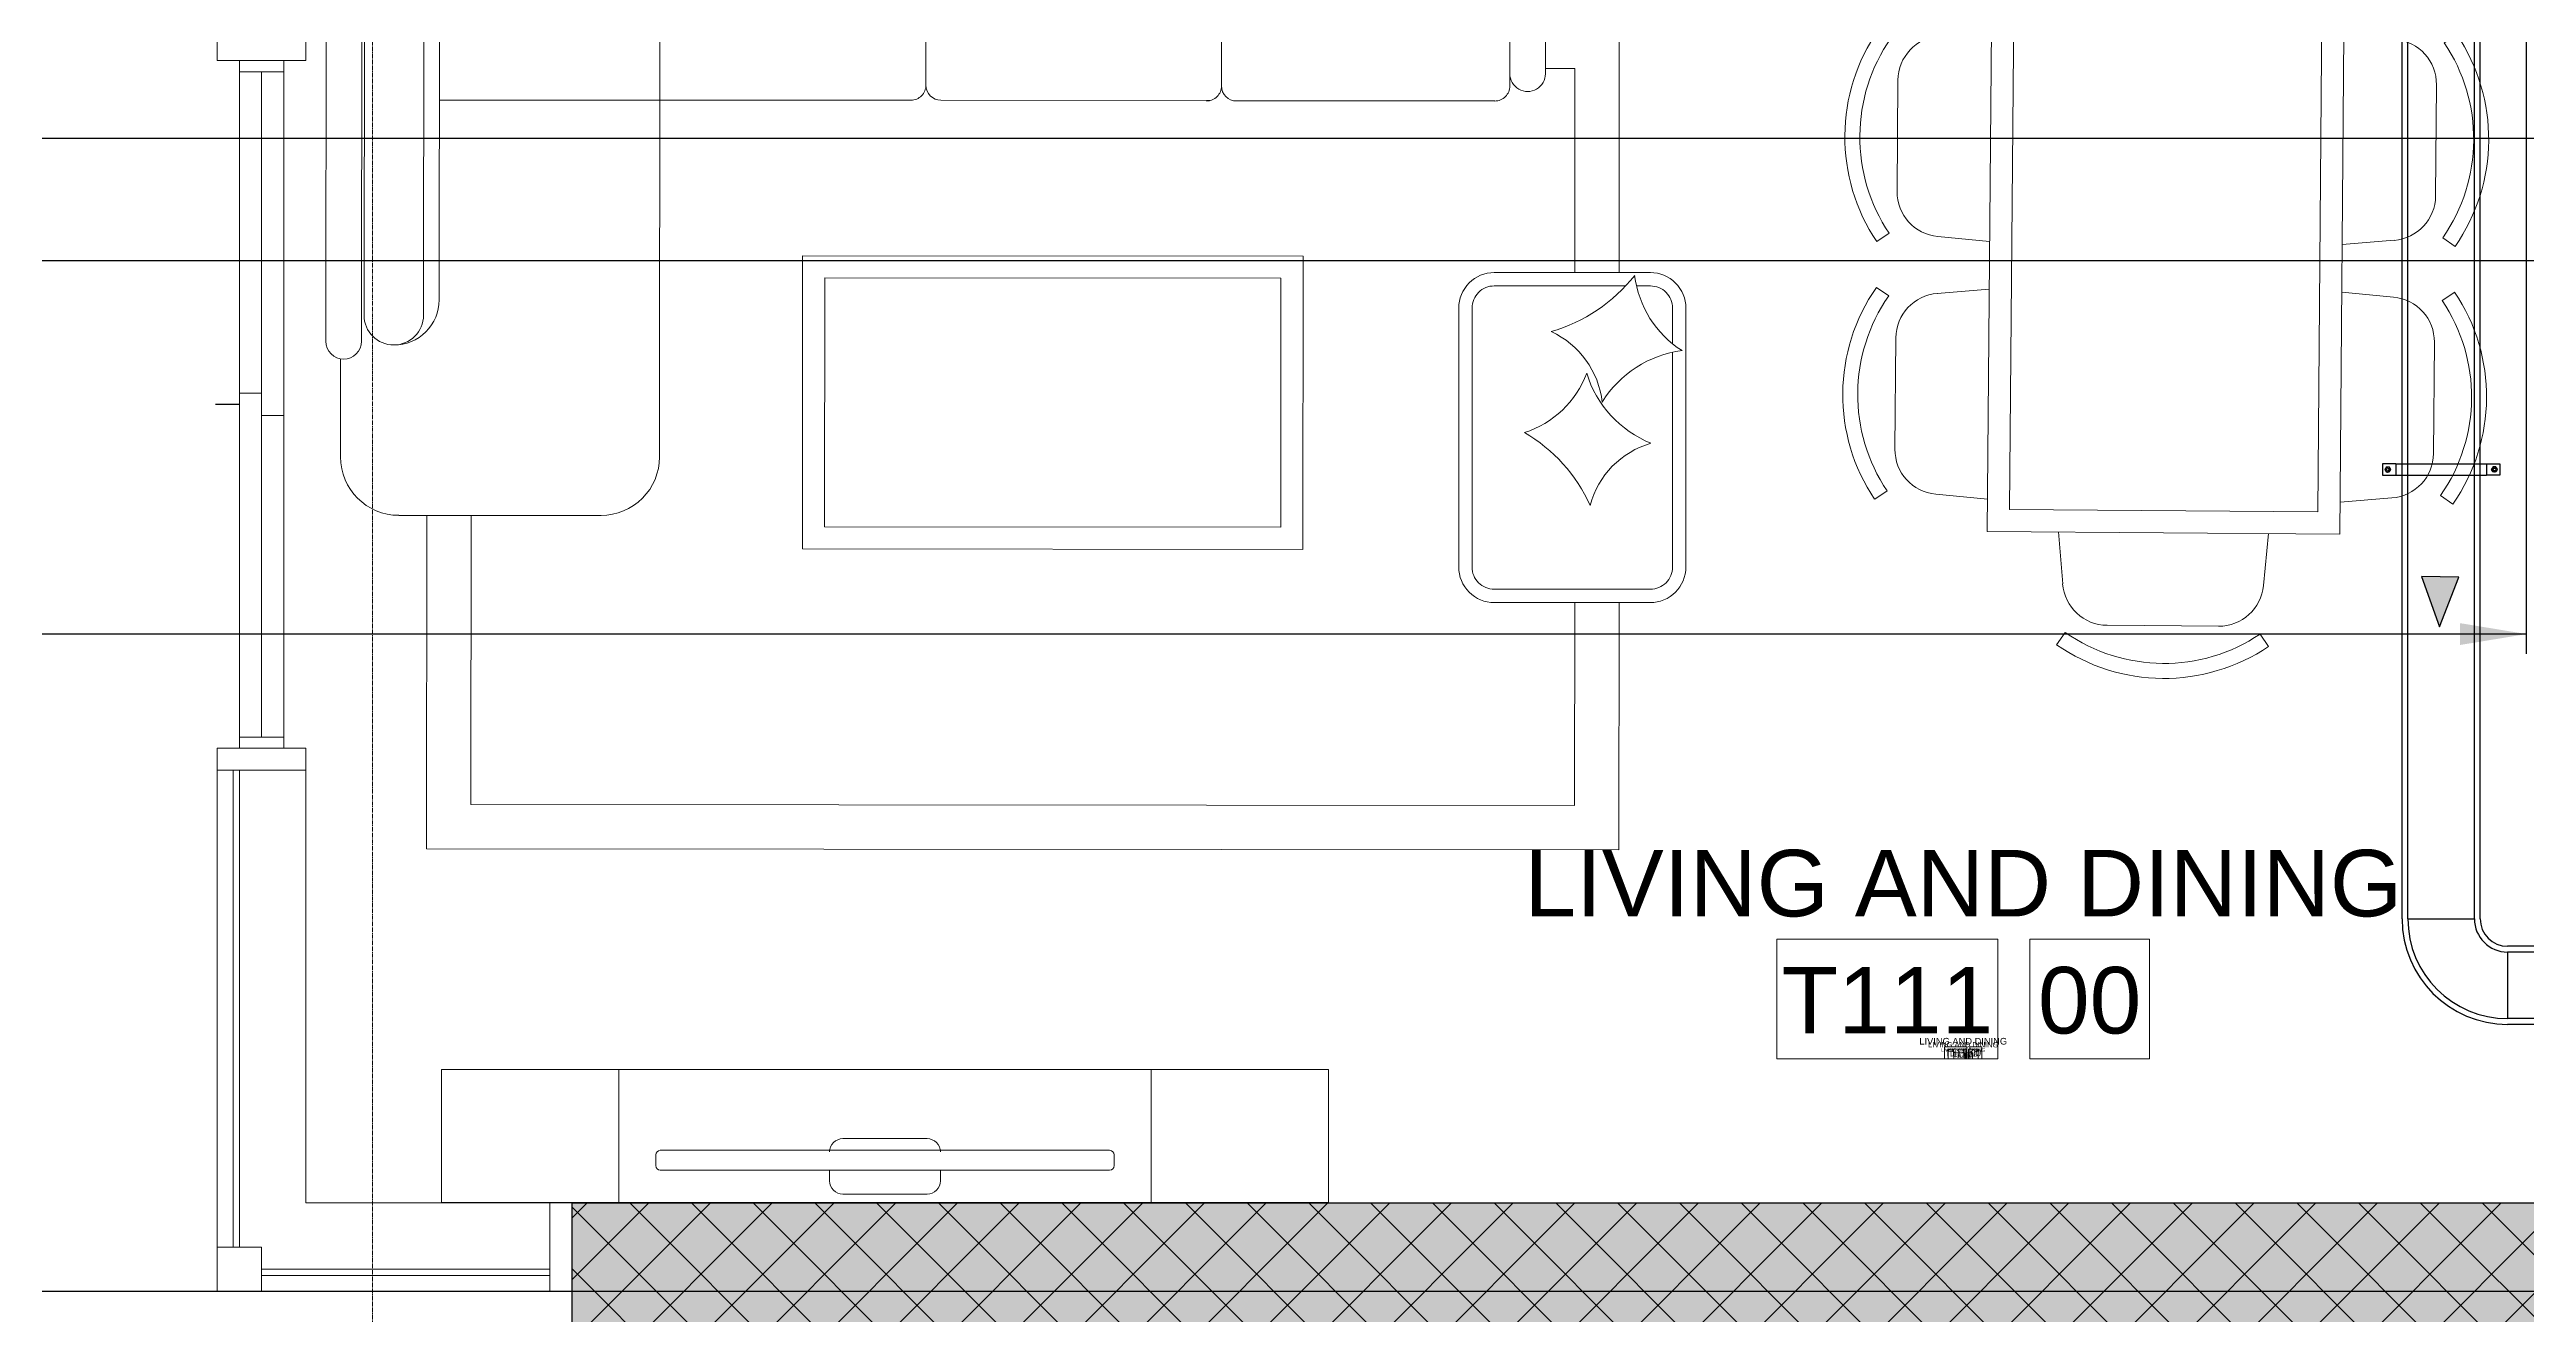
# Model space of a CAD drawing. Header units: millimetres. Extents: x -9226 to 166212, y -13 to 97274.
# Drawn here: x 29222 to 34806, y 68828 to 71680 of the extents above; entities that cross this region are included whole.
import ezdxf
from ezdxf.enums import TextEntityAlignment as Align

# ---------------------------------------------------------------- set-up
doc = ezdxf.new("R2010")
doc.units = ezdxf.units.MM
doc.linetypes.add('23491-A-XR-GRID$0$23288-XR-Unit GRIDS$0$CENTER2', pattern=[28.575, 19.05, -3.175, 3.175, -3.175])
doc.linetypes.add('HIDDEN', pattern=[9.525, 6.35, -3.175])
doc.layers.get('0').update_dxf_attribs({"color": 8})
doc.layers.get('Defpoints').update_dxf_attribs({"color": 8})
for name, color, linetype in [('-EAD', 30, 'Continuous'), ('05 - 2ND - 3RD COLUMNS LAYOUT$0$23491-A-XR-GROUND TO PODIUM 3-COL$0$COLUMN', 8, 'Continuous'), ('05 - 2ND - 3RD COLUMNS LAYOUT$0$23491-A-XR-GROUND TO PODIUM 3-COL$0$HATCH', 8, 'Continuous'), ('1.INS', 8, 'Continuous'), ('1.STR', 8, 'Continuous'), ('1.support 2', 7, 'Continuous'), ('23491-GN-XR-PLOT LIMIT$0$RETAIL', 8, 'Continuous'), ('cloud', 15, 'Continuous'), ('EAD', 30, 'Continuous'), ('ETA-AC-SUPPORT', 25, 'Continuous'), ('FAD', 3, 'Continuous')]:
    doc.layers.add(name, color=color, linetype=linetype)
for name, color, linetype, lineweight in [('1.XREF', 8, 'Continuous', 9), ('23491-A-XR-GRID$0$G-ANNO-GRID', 8, '23491-A-XR-GRID$0$23288-XR-Unit GRIDS$0$CENTER2', 0), ('23491-XR-AR-2ND FLOOR PLAN$0$23491-XR-AR-2ND FLOOR PLAN$0$23491-XR-AR-TYP-FLOOR$0$A-GLAZ-WNDO', 8, 'Continuous', 13), ('23491-XR-AR-2ND FLOOR PLAN$0$23491-XR-AR-TYP-FLOOR$0$A-FURN-FREE-PLAN', 8, 'Continuous', 5), ('23491-XR-AR-2ND FLOOR PLAN$0$23491-XR-AR-TYP-FLOOR$0$A-Glaz-Sill', 8, 'Continuous', 5), ('23491-XR-AR-2ND FLOOR PLAN$0$23491-XR-AR-TYP-FLOOR$0$A-GLAZ-WNDO', 8, 'Continuous', 13), ('23491-XR-AR-2ND FLOOR PLAN$0$A-ANNO-DIMS', 8, 'Continuous', 5), ('23491-XR-AR-2ND FLOOR PLAN$0$A-FLOR-IDEN', 8, 'Continuous', 9), ('23491-XR-AR-2ND FLOOR PLAN$0$A-FLOR-IDEN @ 10', 8, 'Continuous', 9), ('23491-XR-AR-2ND FLOOR PLAN$0$A-FLOR-IDEN @ 100', 8, 'Continuous', 9), ('23491-XR-AR-2ND FLOOR PLAN$0$A-FLOR-IDEN @ 5', 8, 'Continuous', 9), ('23491-XR-AR-2ND FLOOR PLAN$0$A-FLOR-IDEN @ 8', 8, 'Continuous', 9), ('23491-XR-AR-2ND FLOOR PLAN$0$A-WALL-CAVI', 8, 'Continuous', 15), ('23491-XR-AR-2ND FLOOR PLAN$0$NEC- Glass', 8, 'Continuous', 5), ('A-ANNO-DIMS', 8, 'Continuous', 9), ('MH DIM', 15, 'Continuous', 0)]:
    doc.layers.add(name, color=color, linetype=linetype, lineweight=lineweight)
doc.styles.add('23491-XR-AR-2ND FLOOR PLAN$0$SDC-TEXT_4_2', font='arial.ttf')
doc.styles.add('ROMANS', font='isocp.shx', dxfattribs={"width": 0.8})
doc.dimstyles.new('JSE', dxfattribs={"dimtxt": 50, "dimasz": 150, "dimexe": 0.18, "dimexo": 0.0625, "dimgap": 50, "dimtad": 0, "dimdec": 0, "dimrnd": 5, "dimzin": 0, "dimdsep": 46, "dimtxsty": 'ROMANS', "dimcen": 0.09, "dimclrd": 7, "dimclre": 7, "dimclrt": 7, "dimadec": 0, "dimazin": 0, "dimtfac": 1, "dimtdec": 0, "dimtofl": 0, "dimtmove": 0, "dimatfit": 3, "dimfxl": 1, "dimtolj": 1, "dimtzin": 0, "dimarcsym": 1})

# ---------------------------------------------------------------- blocks, each defined once
blk = doc.blocks.new('23491-XR-AR-2ND FLOOR PLAN$0$23491-XR-AR-TYP-FLOOR$0$fgbndhfhn')
at = {"color": 8, "linetype": 'Continuous', "lineweight": 0}
for p, q in [((-1387831.8773, 508969.8763, 0), (-1387834.282, 508969.8767, 0)), ((-1387833.7536, 508969.7953, 0), (-1387834.2819, 508969.795, 0)), ((-1387831.8795, 508969.7946, 0), (-1387833.7536, 508969.7953, 0)), ((-1387833.7417, 508969.7953, 0), (-1387833.7413, 508968.2701, 0)), ((-1387833.1417, 508969.7948, 0), (-1387833.1414, 508969.1089, 0)), ((-1387833.1417, 508969.7948, 0), (-1387833.1414, 508969.1089, 0)), ((-1387832.4753, 508969.7934, 0), (-1387832.475, 508969.1075, 0)), ((-1387832.4753, 508969.7934, 0), (-1387832.475, 508969.1075, 0)), ((-1387832.4753, 508969.7934, 0), (-1387832.475, 508969.1075, 0)), ((-1387832.4753, 508969.7934, 0), (-1387832.475, 508969.1075, 0)), ((-1387832.4753, 508969.7918, 0), (-1387832.475, 508969.1059, 0)), ((-1387832.4753, 508969.7918, 0), (-1387832.475, 508969.1059, 0)), ((-1387832.4753, 508969.7918, 0), (-1387832.475, 508969.1059, 0)), ((-1387832.4753, 508969.7918, 0), (-1387832.475, 508969.1059, 0)), ((-1387831.8253, 508969.7419, 0), (-1387831.825, 508969.108, 0)), ((-1387831.7447, 508969.1357, 0), (-1387831.745, 508969.7432, 0)), ((-1387833.7416, 508969.6933, 0), (-1387831.8253, 508969.6941, 0)), ((-1387834.4937, 508968.5305, 0), (-1387834.4938, 508969.6633, 0)), ((-1387834.4134, 508968.5306, 0), (-1387834.4135, 508969.6633, 0)), ((-1387834.2381, 508969.0745, 0), (-1387833.7019, 508969.0747, 0)), ((-1387833.175, 508969.075, 0), (-1387833.7019, 508969.0747, 0)), ((-1387832.5011, 508969.0746, 0), (-1387833.1075, 508969.075, 0)), ((-1387832.5089, 508969.0737, 0), (-1387832.5088, 508969.0737, 0)), ((-1387832.5089, 508969.0737, 0), (-1387832.5088, 508969.0737, 0)), ((-1387832.4412, 508969.0737, 0), (-1387831.8589, 508969.0741, 0)), ((-1387834.4606, 508968.2698, 0), (-1387834.4608, 508968.4911, 0)), ((-1387833.8729, 508968.1384, 0), (-1387834.3289, 508968.1382, 0))]:
    blk.add_line(p, q, dxfattribs=at)
at = {"color": 8, "lineweight": 0}
for p, q in [((-1387834.4077, 508968.5893, 0), (-1387834.4075, 508969.4009, 0)), ((-1387834.2736, 508968.5894, 0), (-1387834.2734, 508969.401, 0)), ((-1387834.2384, 508968.6239, 0), (-1387834.2382, 508969.3644, 0))]:
    blk.add_line(p, q, dxfattribs=at)
at = {"color": 8, "lineweight": 0, "ltscale": 0.1}
for points in [[(-1387831.5782, 508968.6873), (-1387831.5785, 508969.2472), (-1387831.7448, 508969.2472)], [(-1387831.6782, 508968.6872), (-1387831.6784, 508969.1472), (-1387831.7448, 508969.1472)], [(-1387834.2662, 508968.1383), (-1387834.2662, 508967.3865), (-1387831.5779, 508967.3862), (-1387831.5778, 508967.9434)], [(-1387834.1662, 508968.1383), (-1387834.1662, 508967.4865), (-1387831.6779, 508967.4861), (-1387831.6778, 508967.9433)]]:
    blk.add_lwpolyline(points, dxfattribs=at)
for points in [[(-1387832.2909, 508968.724), (-1387833.4192, 508968.724), (-1387833.4191, 508968.063), (-1387832.2908, 508968.0629)], [(-1387832.3409, 508968.674), (-1387833.3692, 508968.674), (-1387833.3692, 508968.113), (-1387832.3409, 508968.1129)]]:
    blk.add_lwpolyline(points, close=True, dxfattribs=at)
at = {"color": 8, "linetype": 'Continuous', "lineweight": 0}
blk.add_lwpolyline([(-1387831.4278, 508968.6074, 0.414214), (-1387831.5079, 508968.6874), (-1387831.8599, 508968.6872, 0.414214), (-1387831.9398, 508968.6071), (-1387831.9395, 508968.0233, 0.414214), (-1387831.8595, 508967.9433), (-1387831.5075, 508967.9435, 0.414214), (-1387831.4275, 508968.0235)], format="xyb", close=True, dxfattribs=at)
for points in [[(-1387831.5636, 508968.6573), (-1387831.8599, 508968.6572, 0.414214), (-1387831.9098, 508968.6071), (-1387831.9095, 508968.0233, 0.414214), (-1387831.8595, 508967.9733), (-1387831.5075, 508967.9735, 0.414214), (-1387831.4575, 508968.0235), (-1387831.4578, 508968.5078)], [(-1387831.4578, 508968.527), (-1387831.4578, 508968.6074, 0.414214), (-1387831.5079, 508968.6574), (-1387831.5392, 508968.6573)]]:
    blk.add_lwpolyline(points, format="xyb", dxfattribs=at)
for centre, radius, start, end in [((-1387834.2795, 508969.6624, 0), 0.2143, 90.7684, 179.7262), ((-1387831.8772, 508969.7441, 0), 0.1322, 359.4877, 91.3443), ((-1387834.2819, 508969.6634, 0), 0.1316, 90.0315, 180.0315), ((-1387831.8772, 508969.7428, 0), 0.0519, 359.0063, 92.5071), ((-1387831.7849, 508969.1357, 0), 0.0402, 180.031, 0.0315), ((-1387833.1752, 508969.1089, 0), 0.0339, 270.0315, 0.0315), ((-1387833.1075, 508969.1089, 0), 0.0339, 180.0315, 270.0315), ((-1387832.5089, 508969.1075, 0), 0.0339, 270.0315, 0.0315), ((-1387832.5089, 508969.1075, 0), 0.0339, 270.0315, 0.0315), ((-1387832.4412, 508969.1076, 0), 0.0339, 180.0315, 270.0315), ((-1387832.4412, 508969.1076, 0), 0.0339, 180.0315, 270.0315), ((-1387831.8589, 508969.1079, 0), 0.0339, 270.0315, 0.0315), ((-1387831.8368, 508968.9137), 0.3747, 286.3297, 321.5672), ((-1387831.3094, 508968.7102), 0.2358, 187.1752, 237.4029), ((-1387834.4536, 508968.5306, 0), 0.0402, 180.0315, 0.0315), ((-1387831.8143, 508968.3728), 0.1993, 6.4404, 65.4615), ((-1387831.8595, 508968.5382), 0.2222, 287.7535, 339.521), ((-1387831.4139, 508968.5334), 0.2484, 197.0757, 248.1621), ((-1387831.4045, 508968.2653), 0.2484, 97.382, 148.4684), ((-1387831.9693, 508968.0174), 0.3565, 24.0044, 60.1349), ((-1387831.4509, 508968.1113), 0.1993, 106.1339, 165.1552), ((-1387834.329, 508968.2699, 0), 0.1316, 180.0315, 270.0315), ((-1387833.873, 508968.2701, 0), 0.1316, 270.0315, 0.0315)]:
    blk.add_arc(centre, radius, start, end, dxfattribs=at)
at = {"color": 8, "lineweight": 0}
for centre, radius, start, end in [((-1387834.3405, 508969.4009, 0), 0.067, 0.0315, 180.0315), ((-1387834.3397, 508969.3644, 0), 0.1016, 0.0315, 75.6739), ((-1387834.34, 508968.6239, 0), 0.1016, 270.0315, 0.0315), ((-1387834.3407, 508968.5893, 0), 0.067, 180.0315, 0.0315)]:
    blk.add_arc(centre, radius, start, end, dxfattribs=at)
blk = doc.blocks.new('23491-XR-AR-2ND FLOOR PLAN$0$23491-XR-AR-TYP-FLOOR$0$TV')
at = {"color": 8}
for p, q in [((0.0731, 0.5064), (0.0731, -0.5064)), ((0.1075, 0.5168), (0.0835, 0.5168)), ((0.1179, -0.5064), (0.1179, 0.5064)), ((0.1075, -0.5168), (0.0835, -0.5168))]:
    blk.add_line(p, q, dxfattribs=at)
for points in [[(0.0731, 0.125), (0.049, 0.125, 0.414214), (0.019, 0.095), (0.019, -0.095, 0.414214), (0.049, -0.125), (0.0731, -0.125)], [(0.1142, -0.125, 0.414214), (0.1442, -0.095), (0.1442, 0.095, 0.414214), (0.1142, 0.125)]]:
    blk.add_lwpolyline(points, format="xyb", dxfattribs=at)
for centre, start, end in [((0.0835, 0.5064), 89.9999, 179.9999), ((0.1075, 0.5064), 0.0001, 90.0001), ((0.0835, -0.5064), 180.0001, 270.0001), ((0.1075, -0.5064), 269.9999, 359.9999)]:
    blk.add_arc(centre, 0.0104, start, end, dxfattribs=at)
blk = doc.blocks.new('23491-XR-AR-2ND FLOOR PLAN$0$23491-XR-AR-TYP-FLOOR$0$TV&stand')
at = {"color": 8}
for p, q in [((0, 0.6), (-0.3, 0.6)), ((0, 0.6), (-0.3, 0.6)), ((0, -0.6), (-0.3, -0.6))]:
    blk.add_line(p, q, dxfattribs=at)
blk.add_lwpolyline([(-0.3, -1), (0, -1), (0, 1), (-0.3, 1)], close=True, dxfattribs=at)
at = {"color": 8, "rotation": 180}
blk.add_blockref('23491-XR-AR-2ND FLOOR PLAN$0$23491-XR-AR-TYP-FLOOR$0$TV', (0, 0), dxfattribs=at)
blk = doc.blocks.new('23491-XR-AR-2ND FLOOR PLAN$0$23491-XR-AR-TYP-FLOOR$0$DI1')
at = {"color": 8}
for p, q in [((504.6011, 49.2146), (504.582, 49.2425)), ((504.9463, 49.1977), (504.6956, 49.1977)), ((505.0408, 49.2146), (505.0599, 49.2425)), ((504.5844, 48.9881), (504.5946, 49.105)), ((505.0575, 48.9881), (505.0473, 49.105)), ((504.1971, 48.8747), (504.1691, 48.8938)), ((504.4235, 48.8914), (504.3066, 48.8813)), ((505.2184, 48.8914), (505.3353, 48.8813)), ((505.4448, 48.8747), (505.4727, 48.8938)), ((504.214, 48.7802), (504.214, 48.5296)), ((505.4279, 48.7802), (505.4279, 48.5296)), ((504.1971, 48.4351), (504.1691, 48.416)), ((504.4235, 48.4183), (504.3066, 48.4285)), ((505.2184, 48.4183), (505.3353, 48.4285)), ((505.4448, 48.4351), (505.4727, 48.416)), ((504.1971, 48.2938), (504.1691, 48.3129)), ((504.4235, 48.3106), (504.3066, 48.3004)), ((505.2184, 48.3106), (505.3353, 48.3004)), ((505.4448, 48.2938), (505.4727, 48.3129)), ((504.214, 48.1994), (504.214, 47.9487)), ((505.4279, 48.1994), (505.4279, 47.9487)), ((504.1971, 47.8542), (504.1691, 47.8351)), ((505.4448, 47.8542), (505.4727, 47.8351)), ((504.4235, 47.8375), (504.3066, 47.8476)), ((505.2184, 47.8375), (505.3353, 47.8476)), ((504.5844, 47.7649), (504.5946, 47.648)), ((505.0575, 47.7649), (505.0473, 47.648)), ((504.6011, 47.5385), (504.582, 47.5106)), ((504.9463, 47.5554), (504.6956, 47.5554)), ((505.0408, 47.5385), (505.0599, 47.5106))]:
    blk.add_line(p, q, dxfattribs=at)
for points in [[(505.2184, 48.9881), (505.2184, 47.7649), (504.4235, 47.7649), (504.4235, 48.9881)], [(505.1684, 48.9382), (505.1684, 47.8149), (504.4735, 47.8149), (504.4735, 48.9382)]]:
    blk.add_lwpolyline(points, close=True, dxfattribs=at)
for centre, radius, start, end in [((504.8209, 48.8933), 0.4231, 55.6197, 124.3803), ((504.8209, 48.8933), 0.3893, 55.6197, 124.3803), ((504.6956, 49.0962), 0.1015, 90, 175.0303), ((504.9463, 49.0962), 0.1015, 4.9697, 90), ((504.5183, 48.6549), 0.4231, 145.6197, 214.3803), ((504.5183, 48.6549), 0.3893, 145.6197, 214.3803), ((504.3154, 48.7802), 0.1015, 94.9697, 180), ((505.3265, 48.7802), 0.1015, 0, 85.0303), ((505.1236, 48.6549), 0.3893, 325.6197, 34.3803), ((505.1236, 48.6549), 0.4231, 325.6197, 34.3803), ((504.3154, 48.5296), 0.1015, 180, 265.0303), ((505.3265, 48.5296), 0.1015, 274.9697, 0), ((504.5183, 48.074), 0.4231, 145.6197, 214.3803), ((505.1236, 48.074), 0.4231, 325.6197, 34.3803), ((504.5183, 48.074), 0.3893, 145.6197, 214.3803), ((504.3154, 48.1994), 0.1015, 94.9697, 180), ((505.3265, 48.1994), 0.1015, 0, 85.0303), ((505.1236, 48.074), 0.3893, 325.6197, 34.3803), ((504.3154, 47.9487), 0.1015, 180, 265.0303), ((505.3265, 47.9487), 0.1015, 274.9697, 0), ((504.6956, 47.6568), 0.1015, 184.9697, 270), ((504.9463, 47.6568), 0.1015, 270, 355.0303), ((504.8209, 47.8597), 0.3893, 235.6197, 304.3803), ((504.8209, 47.8597), 0.4231, 235.6197, 304.3803)]:
    blk.add_arc(centre, radius, start, end, dxfattribs=at)
blk = doc.blocks.new('23491-XR-AR-2ND FLOOR PLAN$0$A$C1cb4348e')
at = {"layer": '23491-XR-AR-2ND FLOOR PLAN$0$23491-XR-AR-TYP-FLOOR$0$A-Glaz-Sill', "color": 8}
for p, q in [((100, 800), (100, 1525)), ((0, 750), (0, 25))]:
    blk.add_line(p, q, dxfattribs=at)
at = {"layer": '23491-XR-AR-2ND FLOOR PLAN$0$NEC- Glass', "color": 8}
for points in [[(100, 1550), (100, 1525), (0, 1525), (0, 1550)], [(0, 1525), (0, 750), (50, 750), (50, 1525)], [(50, 25), (50, 800), (100, 800), (100, 25)], [(100, 0), (100, 25), (0, 25), (0, 0)]]:
    blk.add_lwpolyline(points, close=True, dxfattribs=at)
at = {"layer": 'Defpoints', "color": 8}
blk.add_line((100, 775), (153.9, 775), dxfattribs=at)
blk = doc.blocks.new('23491-XR-AR-2ND FLOOR PLAN$0$A$C98741eb2')
at = {"layer": '23491-XR-AR-2ND FLOOR PLAN$0$23491-XR-AR-TYP-FLOOR$0$A-Glaz-Sill', "color": 8}
for p, q in [((-2037.4, 55940.4, 0), (-2037.4, 57015.4, 0)), ((-1837.4, 56040.4, 0), (-1837.4, 57015.4, 0)), ((-1287.4, 56040.4, 0), (-1837.4, 56040.4, 0)), ((-1287.4, 55840.4, 0), (-1937.4, 55840.4, 0))]:
    blk.add_line(p, q, dxfattribs=at)
at = {"layer": '23491-XR-AR-2ND FLOOR PLAN$0$23491-XR-AR-TYP-FLOOR$0$A-GLAZ-WNDO', "color": 8, "elevation": 0}
for points in [[(-2037.4, 58615.4), (-2037.4, 58665.4), (-1837.4, 58665.4), (-1837.4, 58615.4)], [(-2037.4, 57015.4), (-2037.4, 57065.4), (-1837.4, 57065.4), (-1837.4, 57015.4)], [(-1287.4, 56040.4), (-1237.4, 56040.4), (-1237.4, 55840.4), (-1287.4, 55840.4)], [(-2037.4, 55840.4), (-2037.4, 55940.4), (-1937.4, 55940.4), (-1937.4, 55840.4)]]:
    blk.add_lwpolyline(points, close=True, dxfattribs=at)
at = {"layer": '23491-XR-AR-2ND FLOOR PLAN$0$NEC- Glass', "color": 8}
for p, q in [((-2001.4, 55940.4, 0), (-2001.4, 57015.4, 0)), ((-1987.4, 55940.4, 0), (-1987.4, 57015.4, 0)), ((-1287.4, 55890.4, 0), (-1937.4, 55890.4, 0)), ((-1287.4, 55876.4, 0), (-1937.4, 55876.4, 0))]:
    blk.add_line(p, q, dxfattribs=at)
at = {"layer": '23491-XR-AR-2ND FLOOR PLAN$0$A-ANNO-DIMS', "color": 8, "xscale": -1, "rotation": 1.08428626077739e-07}
blk.add_blockref('23491-XR-AR-2ND FLOOR PLAN$0$A$C1cb4348e', (-1887.4, 57065.4, 0), dxfattribs=at)
blk = doc.blocks.new('*U507')
at = {"color": 8, "linetype": 'ByBlock'}
for points in [[(1.3, 0), (-7, 0), (-7, 4.5), (1.3, 4.5)], [(2.5, 0), (7, 0), (7, 4.5), (2.5, 4.5)]]:
    blk.add_lwpolyline(points, close=True, dxfattribs=at)
at = {"color": 8, "linetype": 'ByBlock', "style": '23491-XR-AR-2ND FLOOR PLAN$0$SDC-TEXT_4_2'}
for tag, p in [('ROOM-NAME-2', (0, 9.95)), ('ROOM-NAME-1', (0, 6.6)), ('ROOM-NO.', (-2.85, 2.2)), ('ROOM-FINISH', (4.75, 2.2))]:
    blk.add_attdef(tag, text='', height=2.5, dxfattribs=at).set_placement(p, align=Align.MIDDLE_CENTER)
blk = doc.blocks.new('*U791')
at = {"layer": '23491-XR-AR-2ND FLOOR PLAN$0$A-FLOR-IDEN @ 10', "color": 8}
ref = blk.add_blockref('*U507', (33536, 69404.4), dxfattribs=dict(at, xscale=5.999999999999999, yscale=5.999999999999999, zscale=5.999999999999999))
ref.add_attrib('ROOM-NO.', 'T111', dxfattribs={"layer": '0', "color": 0, "linetype": 'ByBlock', "height": 15, "style": '23491-XR-AR-2ND FLOOR PLAN$0$SDC-TEXT_4_2'}).set_placement((33518.9, 69417.6), align=Align.MIDDLE_CENTER)
ref.add_attrib('ROOM-FINISH', '00', dxfattribs={"layer": '0', "color": 0, "linetype": 'ByBlock', "height": 15, "style": '23491-XR-AR-2ND FLOOR PLAN$0$SDC-TEXT_4_2'}).set_placement((33564.5, 69417.6), align=Align.MIDDLE_CENTER)
ref.add_attrib('ROOM-NAME-1', 'LIVING AND DINING', dxfattribs={"layer": '0', "color": 0, "linetype": 'ByBlock', "height": 15, "style": '23491-XR-AR-2ND FLOOR PLAN$0$SDC-TEXT_4_2'}).set_placement((33536, 69444), align=Align.MIDDLE_CENTER)
at = {"layer": '23491-XR-AR-2ND FLOOR PLAN$0$A-FLOR-IDEN @ 100', "color": 8}
ref = blk.add_blockref('*U507', (33536, 69404.4), dxfattribs=dict(at, xscale=60, yscale=60, zscale=60))
ref.add_attrib('ROOM-NO.', 'T111', dxfattribs={"layer": '0', "color": 0, "linetype": 'ByBlock', "height": 150, "style": '23491-XR-AR-2ND FLOOR PLAN$0$SDC-TEXT_4_2'}).set_placement((33365, 69536.4), align=Align.MIDDLE_CENTER)
ref.add_attrib('ROOM-FINISH', '00', dxfattribs={"layer": '0', "color": 0, "linetype": 'ByBlock', "height": 150, "style": '23491-XR-AR-2ND FLOOR PLAN$0$SDC-TEXT_4_2'}).set_placement((33821, 69536.4), align=Align.MIDDLE_CENTER)
ref.add_attrib('ROOM-NAME-1', 'LIVING AND DINING', dxfattribs={"layer": '0', "color": 0, "linetype": 'ByBlock', "height": 150, "style": '23491-XR-AR-2ND FLOOR PLAN$0$SDC-TEXT_4_2'}).set_placement((33536, 69800.4), align=Align.MIDDLE_CENTER)
at = {"layer": '23491-XR-AR-2ND FLOOR PLAN$0$A-FLOR-IDEN @ 5', "color": 8}
ref = blk.add_blockref('*U507', (33536, 69404.4), dxfattribs=dict(at, xscale=3, yscale=3, zscale=3))
ref.add_attrib('ROOM-NO.', 'T111', dxfattribs={"layer": '0', "color": 0, "linetype": 'ByBlock', "height": 7.5, "style": '23491-XR-AR-2ND FLOOR PLAN$0$SDC-TEXT_4_2'}).set_placement((33527.4, 69411), align=Align.MIDDLE_CENTER)
ref.add_attrib('ROOM-FINISH', '00', dxfattribs={"layer": '0', "color": 0, "linetype": 'ByBlock', "height": 7.5, "style": '23491-XR-AR-2ND FLOOR PLAN$0$SDC-TEXT_4_2'}).set_placement((33550.2, 69411), align=Align.MIDDLE_CENTER)
ref.add_attrib('ROOM-NAME-1', 'LIVING AND DINING', dxfattribs={"layer": '0', "color": 0, "linetype": 'ByBlock', "height": 7.5, "style": '23491-XR-AR-2ND FLOOR PLAN$0$SDC-TEXT_4_2'}).set_placement((33536, 69424.2), align=Align.MIDDLE_CENTER)
at = {"layer": '23491-XR-AR-2ND FLOOR PLAN$0$A-FLOR-IDEN @ 8', "color": 8}
ref = blk.add_blockref('*U507', (33536, 69404.4), dxfattribs=dict(at, xscale=4.8, yscale=4.8, zscale=4.8))
ref.add_attrib('ROOM-NO.', 'T111', dxfattribs={"layer": '0', "color": 0, "linetype": 'ByBlock', "height": 12, "style": '23491-XR-AR-2ND FLOOR PLAN$0$SDC-TEXT_4_2'}).set_placement((33522.3, 69415), align=Align.MIDDLE_CENTER)
ref.add_attrib('ROOM-FINISH', '00', dxfattribs={"layer": '0', "color": 0, "linetype": 'ByBlock', "height": 12, "style": '23491-XR-AR-2ND FLOOR PLAN$0$SDC-TEXT_4_2'}).set_placement((33558.8, 69415), align=Align.MIDDLE_CENTER)
ref.add_attrib('ROOM-NAME-1', 'LIVING AND DINING', dxfattribs={"layer": '0', "color": 0, "linetype": 'ByBlock', "height": 12, "style": '23491-XR-AR-2ND FLOOR PLAN$0$SDC-TEXT_4_2'}).set_placement((33536, 69436.1), align=Align.MIDDLE_CENTER)
blk = doc.blocks.new('23491-GN-XR-PLOT LIMIT')
at = {"layer": '23491-GN-XR-PLOT LIMIT$0$RETAIL', "color": 8}
blk.add_lwpolyline([(48271.7, 23525.6), (50500, 25555.4), (50500, 80172.6), (48692.6, 81480), (5000, 81480), (5000, 71480), (40000, 71480), (40000, 32256.2, 0.000401), (5000, 26236.7), (5000, 16088.4, -0.000496)], format="xyb", close=True, dxfattribs=at)
blk = doc.blocks.new('23491-XR-AR-2ND FLOOR PLAN')
at = {"layer": '23491-XR-AR-2ND FLOOR PLAN$0$23491-XR-AR-2ND FLOOR PLAN$0$23491-XR-AR-TYP-FLOOR$0$A-GLAZ-WNDO', "color": 8}
blk.add_lwpolyline([(30350, 69080), (30400, 69080), (30400, 68880), (30350, 68880)], close=True, dxfattribs=at)
at = {"layer": '23491-XR-AR-2ND FLOOR PLAN$0$23491-XR-AR-TYP-FLOOR$0$A-FURN-FREE-PLAN', "color": 8}
for name, p, xscale, yscale, zscale, rotation in [('23491-XR-AR-2ND FLOOR PLAN$0$23491-XR-AR-TYP-FLOOR$0$fgbndhfhn', (1387525795.7, -509819685.3, 0), 1000, 1000, 1000, 359.9619239339715), ('23491-XR-AR-2ND FLOOR PLAN$0$23491-XR-AR-TYP-FLOOR$0$DI1', (538401.3, 18701), -1000, 1000, 1000, 359.5317134998168), ('23491-XR-AR-2ND FLOOR PLAN$0$23491-XR-AR-TYP-FLOOR$0$TV&stand', (31105.2, 69080.1), 999.9999999999882, 999.9999999999882, 999.9999999999882, 270.0000949131859)]:
    blk.add_blockref(name, p, dxfattribs=dict(at, xscale=xscale, yscale=yscale, zscale=zscale, rotation=rotation))
at = {"layer": '23491-XR-AR-2ND FLOOR PLAN$0$23491-XR-AR-TYP-FLOOR$0$A-GLAZ-WNDO', "color": 8}
blk.add_blockref('23491-XR-AR-2ND FLOOR PLAN$0$A$C98741eb2', (31637.3, 13039.4, 0), dxfattribs=at)
at = {"layer": '23491-XR-AR-2ND FLOOR PLAN$0$A-FLOR-IDEN'}
blk.add_blockref('*U791', (0, 0), dxfattribs=at)
at = {"layer": '23491-XR-AR-2ND FLOOR PLAN$0$A-WALL-CAVI', "color": 8}
blk.add_blockref('23491-GN-XR-PLOT LIMIT', (0, 0), dxfattribs=at)
blk = doc.blocks.new('23491-A-XR-GRID')
at = {"layer": '23491-A-XR-GRID$0$G-ANNO-GRID', "color": 8, "ltscale": 0.5}
blk.add_line((29950, 96273.8), (29950, 34912.2), dxfattribs=at)
blk = doc.blocks.new('05 - 2ND - 3RD COLUMNS LAYOUT')
at = {"layer": '05 - 2ND - 3RD COLUMNS LAYOUT$0$23491-A-XR-GROUND TO PODIUM 3-COL$0$HATCH'}
h = blk.add_hatch(color=256, dxfattribs=at)
h.dxf.hatch_style = 1
h.paths.add_polyline_path([(30249.9, 33879.8), (37449.9, 33879.8), (37449.9, 31479.8), (37849.9, 31479.8), (37849.9, 34179.8), (29849.9, 34179.8), (29849.9, 31479.8), (30249.9, 31479.8)])
h.paths.add_polyline_path([(37449.9, 26079.8), (37449.9, 28479.8), (37849.9, 28479.8), (37849.9, 25779.8), (37449.9, 25779.8), (32549.9, 25779.8), (32549.9, 28479.8), (32849.9, 28479.8), (32849.9, 26079.8)])
h.paths.add_polyline_path([(26849.9, 34179.8), (27249.9, 34179.8), (27249.9, 30729.8), (26849.9, 30729.8)])
h.paths.add_polyline_path([(37849.9, 65579.7), (30399.9, 65579.7), (30399.9, 69079.7), (37849.9, 69079.7), (37849.9, 68679.7), (30799.9, 68679.7), (30799.9, 65979.7), (37849.9, 65979.7)])
h.paths.add_polyline_path([(34941.6, 24514.7), (35009.4, 24120.5), (37883.8, 24614.4), (37816.1, 25008.7)])
h.paths.add_polyline_path([(34220.9, 23985), (34153.2, 24379.2), (31393.6, 23905.1), (30462.2, 29325.6), (27209.9, 28766.7), (28209.1, 22952), (28504.7, 23002.8), (27556.3, 28521.9), (30217.3, 28979.1), (31098, 23854.2), (31165.7, 23460)])
at = {"layer": '05 - 2ND - 3RD COLUMNS LAYOUT$0$23491-A-XR-GROUND TO PODIUM 3-COL$0$COLUMN', "elevation": 0}
blk.add_lwpolyline([(37849.9, 65579.7), (30399.9, 65579.7), (30399.9, 69079.7), (37849.9, 69079.7), (37849.9, 68679.7), (30799.9, 68679.7), (30799.9, 65979.7), (37849.9, 65979.7)], close=True, dxfattribs=at)
blk = doc.blocks.new('XREF')
at = {"layer": 'A-ANNO-DIMS', "color": 8}
blk.add_blockref('23491-XR-AR-2ND FLOOR PLAN', (0, 0), dxfattribs=at)
blk.add_blockref('23491-A-XR-GRID', (0, 0))
at = {"layer": 'A-ANNO-DIMS'}
blk.add_blockref('05 - 2ND - 3RD COLUMNS LAYOUT', (0, 0), dxfattribs=at)
blk = doc.blocks.new('I LOVE U05 - 2ND - 3RD COLUMNS LAYOUT$0$1-3 WALLS')
at = {"layer": '05 - 2ND - 3RD COLUMNS LAYOUT$0$23491-A-XR-GROUND TO PODIUM 3-COL$0$HATCH'}
h = blk.add_hatch(dxfattribs=at)
h.set_pattern_fill('ANSI37', color=15, scale=31)
h.set_pattern_definition([(45, (-33338.86, -7777.25), (-69.596985, 69.596985), []), (135, (-33338.86, -7777.25), (-69.596985, -69.596985), [])])
h.paths.add_polyline_path([(31856, 34973.4), (39056, 34973.4), (39056, 32573.4), (39456, 32573.4), (39456, 35273.4), (31456, 35273.4), (31456, 32573.4), (31856, 32573.4)])
h.paths.add_polyline_path([(39056, 27173.4), (39056, 29573.4), (39456, 29573.4), (39456, 26873.4), (39056, 26873.4), (34156, 26873.4), (34156, 29573.4), (34456, 29573.4), (34456, 27173.4)])
h.paths.add_polyline_path([(28456, 35273.4), (28856, 35273.4), (28856, 31823.4), (28456, 31823.4)])
h.paths.add_polyline_path([(39456, 66673.4), (32006, 66673.4), (32006, 70173.4), (39456, 70173.4), (39456, 69773.4), (32406, 69773.4), (32406, 67073.4), (39456, 67073.4)])
h.paths.add_polyline_path([(36547.7, 25608.4), (36615.4, 25214.2), (39489.9, 25708.1), (39422.1, 26102.3)])
h.paths.add_polyline_path([(35827, 25078.7), (35759.3, 25472.9), (32999.7, 24998.7), (32068.3, 30419.3), (28815.9, 29860.4), (29815.2, 24045.6), (30110.8, 24096.4), (29162.4, 29615.5), (31823.4, 30072.8), (32704, 24947.9), (32771.8, 24553.7)])
at = {"layer": '05 - 2ND - 3RD COLUMNS LAYOUT$0$23491-A-XR-GROUND TO PODIUM 3-COL$0$COLUMN', "color": 15, "elevation": 0}
blk.add_lwpolyline([(39456, 66673.4), (32006, 66673.4), (32006, 70173.4), (39456, 70173.4), (39456, 69773.4), (32406, 69773.4), (32406, 67073.4), (39456, 67073.4)], close=True, dxfattribs=at)
blk = doc.blocks.new('I LOVE U05 - 2ND - 3RD COLUMNS LAYOUT')
at = {"color": 15}
blk.add_blockref('I LOVE U05 - 2ND - 3RD COLUMNS LAYOUT$0$1-3 WALLS', (0, 0), dxfattribs=at)
blk = doc.blocks.new('I LOVE USTR')
at = {"layer": 'MH DIM', "color": 15}
blk.add_blockref('I LOVE U05 - 2ND - 3RD COLUMNS LAYOUT', (-1606, -1093.4, 0), dxfattribs=at)
blk = doc.blocks.new('A$C32d94600')
at = {"layer": 'cloud', "color": 15}
blk.add_blockref('I LOVE USTR', (-5100, -86375.9, 0), dxfattribs=at)
blk = doc.blocks.new('HVAC-VOL-SPD-S01-M-01-0400 R-01$0$HVAC-VOL-SPD-S01-M-01-0400 R-01$0$A$C2F9C6816')
blk.add_hatch(color=256).paths.add_polyline_path([(-198.8, -78.6), (-398.8, -153.6), (-198.8, -228.6)])
for p, q in [((-198.8, -78.6), (-398.8, -153.6)), ((-198.8, -228.6), (-198.8, -78.6)), ((-398.8, -153.6), (-198.8, -228.6))]:
    blk.add_line(p, q)
blk = doc.blocks.new('t')
at = {"layer": 'ETA-AC-SUPPORT', "color": 7, "linetype": 'HIDDEN', "ltscale": 0.3, "extrusion": (2.40653e-07, 5.25136e-08, 1)}
for p, q in [((4429, -9484, 0), (4379, -9484, 0)), ((4393, -9513, 0), (4404, -9506, 0)), ((4393, -9526, 0), (4393, -9513, 0)), ((4393, -9526, 0), (4404, -9533, 0)), ((4416, -9513, 0), (4404, -9506, 0)), ((4416, -9526, 0), (4404, -9533, 0)), ((4416, -9526, 0), (4416, -9513, 0))]:
    blk.add_line(p, q, dxfattribs=at)
at = {"layer": 'ETA-AC-SUPPORT', "color": 7, "linetype": 'Continuous', "ltscale": 0.3, "extrusion": (2.40653e-07, 5.25136e-08, 1), "elevation": 0}
blk.add_lwpolyline([(4429, -9484), (4429, -9544), (4379, -9544), (4379, -9484)], dxfattribs=at)
at = {"layer": 'ETA-AC-SUPPORT', "color": 7, "linetype": 'HIDDEN', "ltscale": 0.3, "extrusion": (2.40653e-07, 5.25136e-08, 1)}
for radius in [11.5, 6]:
    blk.add_circle((4404, -9520, 0), radius, dxfattribs=at)
blk = doc.blocks.new('*U553')
at = {"layer": 'ETA-AC-SUPPORT', "color": 7, "linetype": 'Continuous', "ltscale": 0.3, "extrusion": (2.40653e-07, 5.25136e-08, 1)}
for p, q in [((4404.3, -9309.5, 0), (4404.3, -9514.1, 0)), ((4429.3, -9309.5, 0), (4429.3, -9514.1, 0))]:
    blk.add_line(p, q, dxfattribs=at)
at = {"color": 7, "linetype": 'Continuous', "xscale": -0.5, "yscale": 0.5, "zscale": 0.5, "rotation": 180}
blk.add_blockref('t', (2214.7, -14051.7, 0), dxfattribs=at)
at = {"color": 7, "linetype": 'Continuous', "xscale": 0.5, "yscale": 0.5, "zscale": 0.5}
blk.add_blockref('t', (2214.7, -4771.9, 0), dxfattribs=at)

msp = doc.modelspace()

# ---------------------------------------------------------------- block references
at = {"layer": '1.STR'}
msp.add_blockref('A$C32d94600', (5100, 86375.3), dxfattribs=at)

# ---------------------------------------------------------------- next in the draw order: block references
at = {"layer": '1.XREF'}
msp.add_blockref('XREF', (0, 0), dxfattribs=at)

# ---------------------------------------------------------------- next in the draw order: linework, layer by layer
at = {"layer": '1.INS'}
for points, elevation in [([(34701.3, 69720), (34701.3, 75708)], 0), ([(34525.3, 69720), (34525.3, 74466.3)], 0), ([(34805.8, 70317.2), (34805.8, 73604.1)], 0.3), ([(36125.2, 69658), (34763.3, 69658)], 0.1), ([(36125.2, 69482), (34763.3, 69482)], 0.1)]:
    msp.add_lwpolyline(points, dxfattribs=dict(at, elevation=elevation))
at = {"layer": '1.INS', "extrusion": (5.77238e-18, 0.000521864, 1)}
for radius in [238, 62]:
    msp.add_arc((34763.3, 69720, 36.4), radius, 180, 270, dxfattribs=at)
at = {"layer": 'EAD'}
for points, elevation in [([(34538.3, 69720), (34538.3, 75708)], 0), ([(34688.3, 69720), (34688.3, 75708)], 0), ([(36125.2, 69645), (34763.3, 69645)], 0.1), ([(36125.2, 69495), (34763.3, 69495)], 0.1)]:
    msp.add_lwpolyline(points, dxfattribs=dict(at, elevation=elevation))
at = {"layer": 'EAD', "extrusion": (5.77238e-18, 0.000521864, 1), "elevation": 36.4}
for points in [[(34538.3, 69720), (34688.3, 69720)], [(34763.3, 69645), (34763.3, 69495)]]:
    msp.add_lwpolyline(points, dxfattribs=at)
at = {"layer": 'EAD', "extrusion": (5.77238e-18, 0.000521864, 1)}
for radius in [225, 75]:
    msp.add_arc((34763.3, 69720, 36.4), radius, 180, 270, dxfattribs=at)

# ---------------------------------------------------------------- next in the draw order: block references
at = {"layer": '-EAD', "extrusion": (-6.16134e-06, -3.46539e-05, 1), "xscale": 0.5613210269334029, "yscale": 0.5613210269334029, "zscale": 0.5613210269334029, "rotation": 89.10749125398034}
msp.add_blockref('HVAC-VOL-SPD-S01-M-01-0400 R-01$0$HVAC-VOL-SPD-S01-M-01-0400 R-01$0$A$C2F9C6816', (34526.8, 70603.7, -5.7), dxfattribs=at)
at = {"layer": '1.support 2', "linetype": 'ByBlock', "extrusion": (-3.5195e-05, -4.02055e-07, 1), "xscale": 1.001591528757322, "yscale": 1.001591528757322, "zscale": 1.001591528757322, "rotation": 89.99999999918924}
msp.add_blockref('*U553', (25186.5, 66309.1, -1.1), dxfattribs=at)

# ---------------------------------------------------------------- next in the draw order: leaders
at = {"layer": '1.INS'}
for points in [[(36573.8, 71203.6), (27250, 71203.6)], [(34805.8, 70361.9, 0.3), (27250, 70361.9, 0.3)], [(38389.1, 68900.2), (38406.5, 67825.7), (27150, 67825.7)]]:
    msp.add_leader(points, dimstyle='JSE', override={"dimgap": 50, "dimtad": 0}, dxfattribs=at)
at = {"layer": 'FAD'}
for points in [[(38170.8, 69683, 0.1), (38170.8, 87014.7, 0.1), (27931.7, 87014.7, 0.1)], [(37045.2, 69470, 0.1), (37045.2, 68879.5, 0.1), (27250, 68879.5, 0.1)]]:
    msp.add_leader(points, dimstyle='JSE', override={"dimgap": 50, "dimtad": 0}, dxfattribs=at)

doc.saveas('drawing.dxf')
